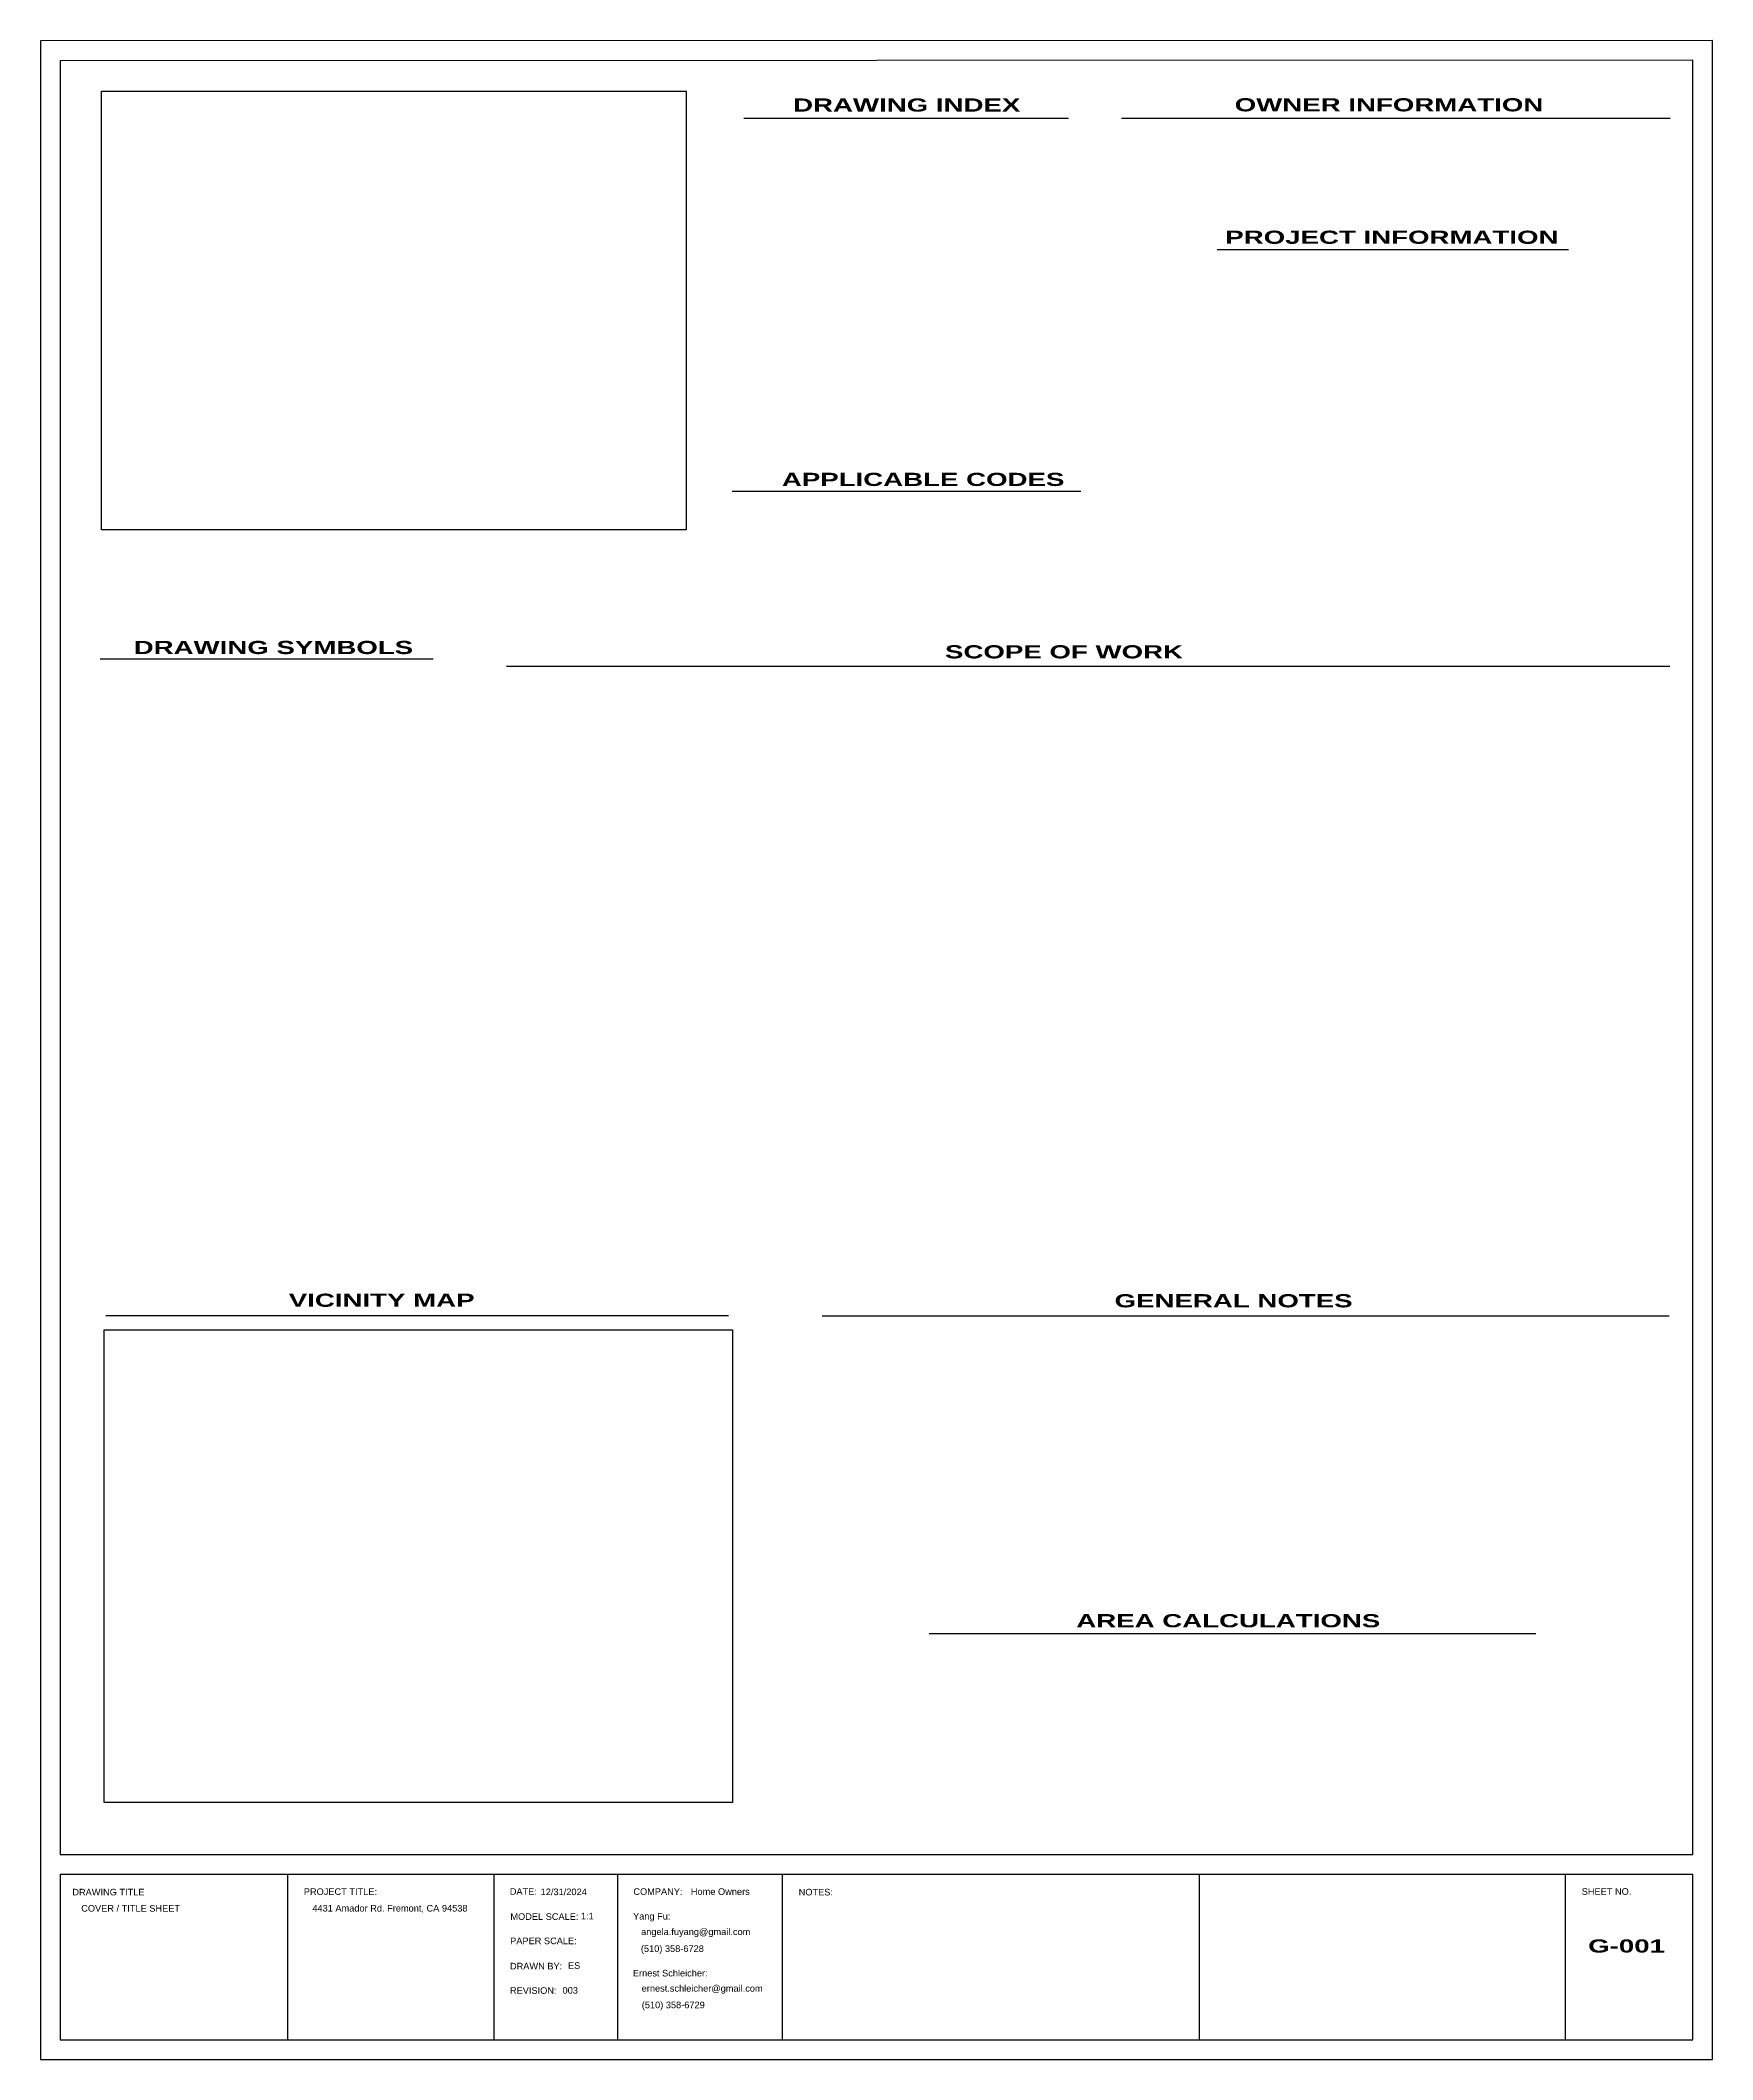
# Model space of a CAD drawing. Header units: inches. Extents: x 0 to 507, y 0 to 613.
import ezdxf

# ---------------------------------------------------------------- set-up
doc = ezdxf.new("R2010")
doc.units = ezdxf.units.IN
doc.header["$MEASUREMENT"] = 0
doc.layers.get('0').update_dxf_attribs({"color": 1})
doc.layers.add('00-page-edge', color=7, linetype='Continuous', lineweight=9)
for name, color, linetype in [('Cover-Text-Tables', 7, 'Continuous'), ('Title Block', 7, 'Continuous'), ('Title Block Text', 7, 'Continuous')]:
    doc.layers.add(name, color=color, linetype=linetype)
doc.styles.add('Large', font='Arial Bold.ttf', dxfattribs={"height": 4})
doc.styles.get("Standard").update_dxf_attribs({"font": 'Arial.ttf', "height": 2})
picture_1 = doc.add_image_def('image1.jpg', size_in_pixel=(4032, 3024))
picture_2 = doc.add_image_def('image2.jpeg', size_in_pixel=(962, 724))

# ---------------------------------------------------------------- blocks, each defined once
blk = doc.blocks.new('page-edge')
at = {"layer": '00-page-edge', "lineweight": -3}
blk.add_lwpolyline([(507.14, 612.53), (0, 612.36), (0, 0), (507.14, 0), (507.14, 612.54)], dxfattribs=at)
blk.add_lwpolyline([(501.14, 62.27), (501.14, 606.53), (6, 606.36), (6, 62.27)], close=True, dxfattribs=at)

msp = doc.modelspace()

# ---------------------------------------------------------------- linework, layer by layer
for p, q in [((6, 50.27), (6, 50.27)), ((6, 50.27), (6, 50.27)), ((6, 48), (6, 48)), ((6, 48), (6, 48))]:
    msp.add_line(p, q)
at = {"layer": '00-page-edge', "lineweight": -3}
msp.add_line((501.14, 612.53), (501.14, 612.54), dxfattribs=at)
at = {"layer": 'Cover-Text-Tables'}
for p, q in [((213.3, 588.91), (311.78, 588.91)), ((327.92, 588.91), (494.23, 588.91)), ((356.93, 549.1), (463.43, 549.1)), ((209.82, 475.8), (315.55, 475.8)), ((18.11, 424.95), (119.1, 424.95)), ((141.32, 422.71), (494.21, 422.71)), ((19.8, 225.72), (208.73, 225.72)), ((237.11, 225.66), (493.98, 225.66)), ((269.5, 129.25), (453.5, 129.25))]:
    msp.add_line(p, q, dxfattribs=at)
at = {"layer": 'Title Block'}
for p, q in [((6, 56.27), (6, 6)), ((6, 56.27), (501.14, 56.27)), ((74.98, 56.27), (74.98, 6)), ((137.55, 56.27), (137.55, 6)), ((175.04, 56.27), (175.04, 6)), ((224.99, 56.27), (224.99, 6)), ((351.49, 6), (351.49, 56.27)), ((462.52, 6), (462.52, 56.27)), ((501.14, 6), (501.14, 56.27))]:
    msp.add_line(p, q, dxfattribs=at)
at = {"layer": 'Title Block', "lineweight": -3}
msp.add_line((6, 6), (501.14, 6), dxfattribs=at)

# ---------------------------------------------------------------- block references
msp.add_blockref('page-edge', (0, 0))

# ---------------------------------------------------------------- texts
at = {"layer": 'Cover-Text-Tables', "style": 'Large', "width": 1.5}
for s, p in [('DRAWING INDEX', (228.28, 590.93)), ('OWNER INFORMATION', (362.21, 591)), ('PROJECT INFORMATION', (359.35, 550.82)), ('APPLICABLE CODES', (224.87, 477.36)), ('DRAWING SYMBOLS', (28.3, 426.38)), ('SCOPE OF WORK', (274.35, 425.06)), ('VICINITY MAP', (75.32, 228.36)), ('GENERAL NOTES', (325.78, 228.2)), ('AREA CALCULATIONS', (314.16, 131.14))]:
    msp.add_text(s, height=4, dxfattribs=at).set_placement(p)
at = {"layer": 'Title Block Text'}
for s, p in [('DRAWING TITLE', (9.69, 49.81)), ('PROJECT TITLE:', (79.89, 49.95)), ('DATE:', (142.35, 50)), ('12/31/2024', (151.73, 49.89)), ('COMPANY:', (179.84, 49.96)), ('Home Owners', (197.27, 49.97)), ('NOTES:', (229.97, 49.8)), ('SHEET NO.', (467.44, 50)), ('COVER / TITLE SHEET', (12.38, 44.9)), ('4431 Amador Rd. Fremont, CA 94538', (82.48, 44.92)), ('MODEL SCALE:', (142.53, 42.39)), ('1:1', (163.92, 42.54)), ('Yang Fu:', (179.73, 42.5)), ('PAPER SCALE:', (142.46, 35.02)), ('angela.fuyang@gmail.com', (182.18, 37.78)), ('(510) 358-6728', (182.11, 32.67)), ('DRAWN BY:', (142.41, 27.37)), ('ES', (160, 27.54)), ('Ernest Schleicher:', (179.69, 25.23)), ('REVISION:', (142.4, 19.96)), ('003', (158.36, 20.01)), ('ernest.schleicher@gmail.com', (182.36, 20.62)), ('(510) 358-6729', (182.38, 15.59))]:
    msp.add_text(s, height=2, dxfattribs=at).set_placement(p)
at = {"layer": 'Title Block Text', "style": 'Large', "width": 1.5}
msp.add_text('G-001', height=4, dxfattribs=at).set_placement((469.4, 32.47))

# ---------------------------------------------------------------- pictures from other files: only their frames are drawn
image = msp.add_image(picture_1, insert=(18.49, 464.1), size_in_units=(177.32, 132.99))
image.dxf.flags = 7
image = msp.add_image(picture_2, insert=(19.34, 78), size_in_units=(190.53, 143.39))
image.dxf.flags = 7

doc.saveas('drawing.dxf')
